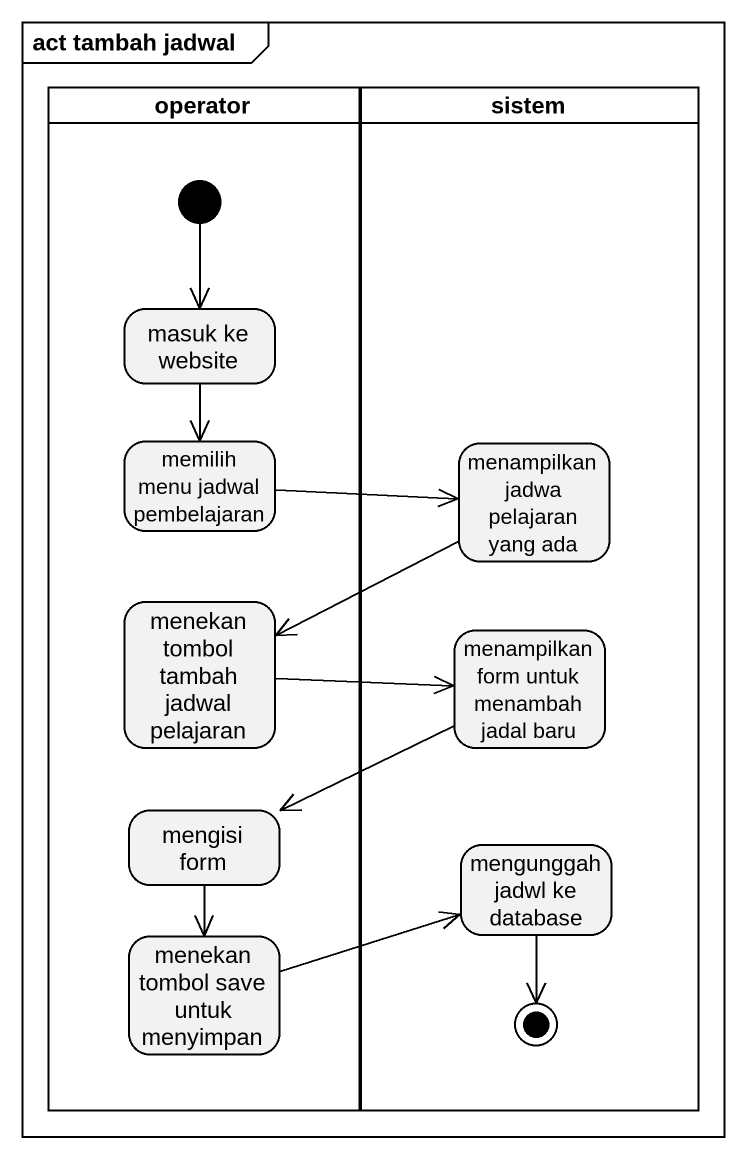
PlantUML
@startuml
mainframe act tambah jadwal
hide empty description
state operator <<partition>> {
  state "masuk ke website" as masuk_ke_website
  state "memilih menu jadwal pembelajaran" as memilih_menu_jadwal
  state "menekan tombol tambah jadwal pelajaran" as menekan_tombol_tambah
  state "mengisi form" as mengisi_form
  state "menekan tombol save untuk menyimpan" as menekan_tombol_save_untuk
  [*] --> masuk_ke_website
}
state sistem <<partition>> {
  state "menampilkan jadwa pelajaran yang ada" as menampilkan_jadwa_pelajaran
  state "menampilkan form untuk menambah jadal baru" as menampilkan_form_untuk
  state "mengunggah jadwl ke database" as mengunggah_jadwl_ke_database
  mengunggah_jadwl_ke_database --> [*]
}
masuk_ke_website --> memilih_menu_jadwal
memilih_menu_jadwal -right-> menampilkan_jadwa_pelajaran
menampilkan_jadwa_pelajaran -left-> menekan_tombol_tambah
menekan_tombol_tambah -right-> menampilkan_form_untuk
menampilkan_form_untuk -left-> mengisi_form
mengisi_form --> menekan_tombol_save_untuk
menekan_tombol_save_untuk -right-> mengunggah_jadwl_ke_database
@enduml
